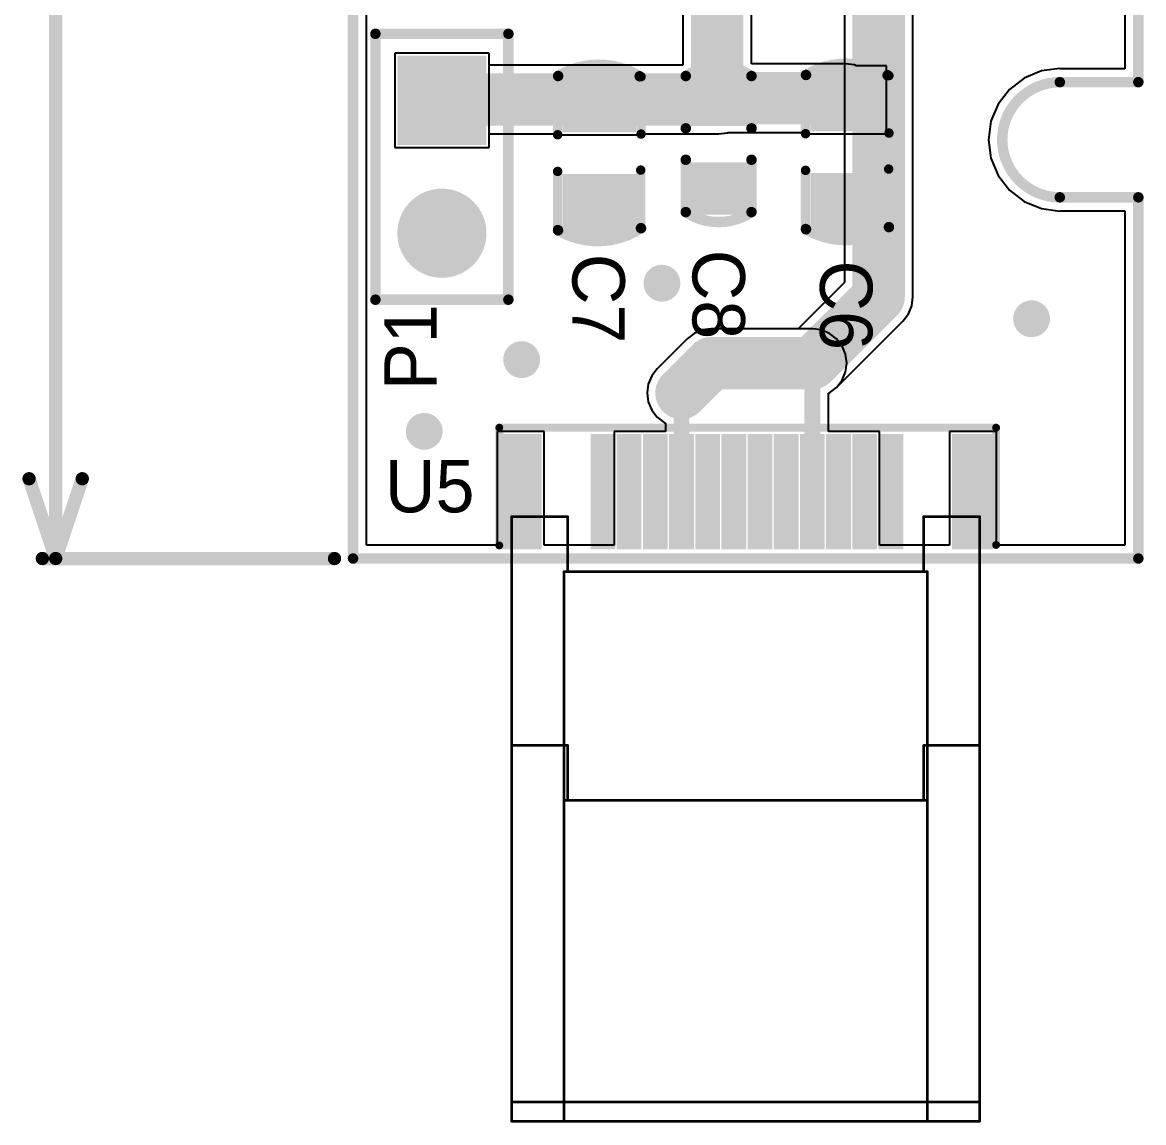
# Model space of a CAD drawing. Extents: x 10.58 to 11.54, y 9.91 to 15.27.
# Drawn here: x 10.578 to 11.421, y 9.914 to 10.742 of the extents above; entities that cross this region are included whole.
import ezdxf

# ---------------------------------------------------------------- set-up
doc = ezdxf.new("R2010")
doc.units = 0
doc.layers.get('0').update_dxf_attribs({"linetype": 'CONTINUOUS'})
for name, color, linetype in [('BOTTOMLAYER', 5, 'CONTINUOUS'), ('BOTTOMPASTE', 16, 'CONTINUOUS'), ('BOTTOMSOLDER', 6, 'CONTINUOUS'), ('KEEPOUTLAYER', 6, 'CONTINUOUS'), ('MULTILAYER', 9, 'CONTINUOUS'), ('TOPLAYER', 1, 'CONTINUOUS'), ('TOPOVERLAY', 2, 'CONTINUOUS'), ('TOPPASTE', 8, 'CONTINUOUS'), ('TOPSOLDER', 216, 'CONTINUOUS')]:
    doc.layers.add(name, color=color, linetype=linetype)

# ---------------------------------------------------------------- blocks, each defined once
blk = doc.blocks.new('USB______C_3')
at = {"layer": 'BOTTOMLAYER'}
for points in [[(-0.158268, 0.03937), (-0.18189, 0.03937), (-0.158268, -0.03937), (-0.18189, -0.03937)], [(-0.102953, 0.03937), (-0.113583, 0.03937), (-0.102953, -0.03937), (-0.113583, -0.03937)], [(-0.083268, 0.03937), (-0.093898, 0.03937), (-0.083268, -0.03937), (-0.093898, -0.03937)], [(-0.063583, 0.03937), (-0.074213, 0.03937), (-0.063583, -0.03937), (-0.074213, -0.03937)], [(-0.043898, 0.03937), (-0.054527, 0.03937), (-0.043898, -0.03937), (-0.054527, -0.03937)], [(-0.024213, 0.03937), (-0.034842, 0.03937), (-0.024213, -0.03937), (-0.034842, -0.03937)], [(-0.004528, 0.03937), (-0.015157, 0.03937), (-0.004528, -0.03937), (-0.015157, -0.03937)], [(0.015157, 0.03937), (0.004528, 0.03937), (0.015157, -0.03937), (0.004528, -0.03937)], [(0.034842, 0.03937), (0.024213, 0.03937), (0.034842, -0.03937), (0.024213, -0.03937)], [(0.054527, 0.03937), (0.043898, 0.03937), (0.054527, -0.03937), (0.043898, -0.03937)], [(0.074213, 0.03937), (0.063583, 0.03937), (0.074213, -0.03937), (0.063583, -0.03937)], [(0.093898, 0.03937), (0.083268, 0.03937), (0.093898, -0.03937), (0.083268, -0.03937)], [(0.113583, 0.03937), (0.102953, 0.03937), (0.113583, -0.03937), (0.102953, -0.03937)], [(0.18189, 0.03937), (0.158268, 0.03937), (0.18189, -0.03937), (0.158268, -0.03937)]]:
    blk.add_solid(points, dxfattribs=at)
at = {"layer": 'BOTTOMPASTE'}
for points in [[(-0.158268, 0.03937), (-0.18189, 0.03937), (-0.158268, -0.03937), (-0.18189, -0.03937)], [(-0.102953, 0.03937), (-0.113583, 0.03937), (-0.102953, -0.03937), (-0.113583, -0.03937)], [(-0.083268, 0.03937), (-0.093898, 0.03937), (-0.083268, -0.03937), (-0.093898, -0.03937)], [(-0.063583, 0.03937), (-0.074213, 0.03937), (-0.063583, -0.03937), (-0.074213, -0.03937)], [(-0.043898, 0.03937), (-0.054527, 0.03937), (-0.043898, -0.03937), (-0.054527, -0.03937)], [(-0.024213, 0.03937), (-0.034842, 0.03937), (-0.024213, -0.03937), (-0.034842, -0.03937)], [(-0.004528, 0.03937), (-0.015157, 0.03937), (-0.004528, -0.03937), (-0.015157, -0.03937)], [(0.015157, 0.03937), (0.004528, 0.03937), (0.015157, -0.03937), (0.004528, -0.03937)], [(0.034842, 0.03937), (0.024213, 0.03937), (0.034842, -0.03937), (0.024213, -0.03937)], [(0.054527, 0.03937), (0.043898, 0.03937), (0.054527, -0.03937), (0.043898, -0.03937)], [(0.074213, 0.03937), (0.063583, 0.03937), (0.074213, -0.03937), (0.063583, -0.03937)], [(0.093898, 0.03937), (0.083268, 0.03937), (0.093898, -0.03937), (0.083268, -0.03937)], [(0.113583, 0.03937), (0.102953, 0.03937), (0.113583, -0.03937), (0.102953, -0.03937)], [(0.18189, 0.03937), (0.158268, 0.03937), (0.18189, -0.03937), (0.158268, -0.03937)]]:
    blk.add_solid(points, dxfattribs=at)
at = {"layer": 'BOTTOMSOLDER'}
for points in [[(-0.154268, 0.04337), (-0.18589, 0.04337), (-0.154268, -0.04337), (-0.18589, -0.04337)], [(-0.098953, 0.04337), (-0.117583, 0.04337), (-0.098953, -0.04337), (-0.117583, -0.04337)], [(-0.079268, 0.04337), (-0.097898, 0.04337), (-0.079268, -0.04337), (-0.097898, -0.04337)], [(-0.059583, 0.04337), (-0.078213, 0.04337), (-0.059583, -0.04337), (-0.078213, -0.04337)], [(-0.039898, 0.04337), (-0.058528, 0.04337), (-0.039898, -0.04337), (-0.058528, -0.04337)], [(-0.020213, 0.04337), (-0.038842, 0.04337), (-0.020213, -0.04337), (-0.038842, -0.04337)], [(-0.000528, 0.04337), (-0.019157, 0.04337), (-0.000528, -0.04337), (-0.019157, -0.04337)], [(0.019157, 0.04337), (0.000528, 0.04337), (0.019157, -0.04337), (0.000528, -0.04337)], [(0.038843, 0.04337), (0.020213, 0.04337), (0.038843, -0.04337), (0.020213, -0.04337)], [(0.058528, 0.04337), (0.039898, 0.04337), (0.058528, -0.04337), (0.039898, -0.04337)], [(0.078213, 0.04337), (0.059583, 0.04337), (0.078213, -0.04337), (0.059583, -0.04337)], [(0.097898, 0.04337), (0.079268, 0.04337), (0.097898, -0.04337), (0.079268, -0.04337)], [(0.117583, 0.04337), (0.098953, 0.04337), (0.117583, -0.04337), (0.098953, -0.04337)], [(0.18589, 0.04337), (0.154268, 0.04337), (0.18589, -0.04337), (0.154268, -0.04337)]]:
    blk.add_solid(points, dxfattribs=at)
at = {"layer": 'TOPLAYER'}
for points in [[(-0.158268, 0.03937), (-0.18189, 0.03937), (-0.158268, -0.03937), (-0.18189, -0.03937)], [(-0.102953, 0.03937), (-0.113583, 0.03937), (-0.102953, -0.03937), (-0.113583, -0.03937)], [(-0.083268, 0.03937), (-0.093898, 0.03937), (-0.083268, -0.03937), (-0.093898, -0.03937)], [(-0.063583, 0.03937), (-0.074213, 0.03937), (-0.063583, -0.03937), (-0.074213, -0.03937)], [(-0.043898, 0.03937), (-0.054527, 0.03937), (-0.043898, -0.03937), (-0.054527, -0.03937)], [(-0.024213, 0.03937), (-0.034842, 0.03937), (-0.024213, -0.03937), (-0.034842, -0.03937)], [(-0.004528, 0.03937), (-0.015157, 0.03937), (-0.004528, -0.03937), (-0.015157, -0.03937)], [(0.015157, 0.03937), (0.004528, 0.03937), (0.015157, -0.03937), (0.004528, -0.03937)], [(0.034842, 0.03937), (0.024213, 0.03937), (0.034842, -0.03937), (0.024213, -0.03937)], [(0.054527, 0.03937), (0.043898, 0.03937), (0.054527, -0.03937), (0.043898, -0.03937)], [(0.074213, 0.03937), (0.063583, 0.03937), (0.074213, -0.03937), (0.063583, -0.03937)], [(0.093898, 0.03937), (0.083268, 0.03937), (0.093898, -0.03937), (0.083268, -0.03937)], [(0.113583, 0.03937), (0.102953, 0.03937), (0.113583, -0.03937), (0.102953, -0.03937)], [(0.18189, 0.03937), (0.158268, 0.03937), (0.18189, -0.03937), (0.158268, -0.03937)]]:
    blk.add_solid(points, dxfattribs=at)
at = {"layer": 'TOPOVERLAY', "const_width": 0.005906}
for points in [[(-0.186221, -0.040551), (-0.186221, 0.048031)], [(-0.186221, 0.048031), (0.187402, 0.048031)], [(0.187402, -0.040157), (0.187402, 0.048031)]]:
    blk.add_lwpolyline(points, dxfattribs=at)
at = {"layer": 'TOPOVERLAY', "const_width": 0.002953}
for points in [[(-0.187697, 0.048031, 1), (-0.184744, 0.048031, 1)], [(-0.187697, 0.048031, 1), (-0.184744, 0.048031, 1)], [(0.185925, 0.048031, 1), (0.188878, 0.048031, 1)], [(0.185925, 0.048031, 1), (0.188878, 0.048031, 1)], [(-0.187697, -0.040551, 1), (-0.184744, -0.040551, 1)], [(0.185925, -0.040157, 1), (0.188878, -0.040157, 1)]]:
    blk.add_lwpolyline(points, format="xyb", close=True, dxfattribs=at)
at = {"layer": 'TOPPASTE'}
for points in [[(-0.158268, 0.03937), (-0.18189, 0.03937), (-0.158268, -0.03937), (-0.18189, -0.03937)], [(-0.102953, 0.03937), (-0.113583, 0.03937), (-0.102953, -0.03937), (-0.113583, -0.03937)], [(-0.083268, 0.03937), (-0.093898, 0.03937), (-0.083268, -0.03937), (-0.093898, -0.03937)], [(-0.063583, 0.03937), (-0.074213, 0.03937), (-0.063583, -0.03937), (-0.074213, -0.03937)], [(-0.043898, 0.03937), (-0.054527, 0.03937), (-0.043898, -0.03937), (-0.054527, -0.03937)], [(-0.024213, 0.03937), (-0.034842, 0.03937), (-0.024213, -0.03937), (-0.034842, -0.03937)], [(-0.004528, 0.03937), (-0.015157, 0.03937), (-0.004528, -0.03937), (-0.015157, -0.03937)], [(0.015157, 0.03937), (0.004528, 0.03937), (0.015157, -0.03937), (0.004528, -0.03937)], [(0.034842, 0.03937), (0.024213, 0.03937), (0.034842, -0.03937), (0.024213, -0.03937)], [(0.054527, 0.03937), (0.043898, 0.03937), (0.054527, -0.03937), (0.043898, -0.03937)], [(0.074213, 0.03937), (0.063583, 0.03937), (0.074213, -0.03937), (0.063583, -0.03937)], [(0.093898, 0.03937), (0.083268, 0.03937), (0.093898, -0.03937), (0.083268, -0.03937)], [(0.113583, 0.03937), (0.102953, 0.03937), (0.113583, -0.03937), (0.102953, -0.03937)], [(0.18189, 0.03937), (0.158268, 0.03937), (0.18189, -0.03937), (0.158268, -0.03937)]]:
    blk.add_solid(points, dxfattribs=at)
at = {"layer": 'TOPSOLDER'}
for points in [[(-0.154268, 0.04337), (-0.18589, 0.04337), (-0.154268, -0.04337), (-0.18589, -0.04337)], [(-0.098953, 0.04337), (-0.117583, 0.04337), (-0.098953, -0.04337), (-0.117583, -0.04337)], [(-0.079268, 0.04337), (-0.097898, 0.04337), (-0.079268, -0.04337), (-0.097898, -0.04337)], [(-0.059583, 0.04337), (-0.078213, 0.04337), (-0.059583, -0.04337), (-0.078213, -0.04337)], [(-0.039898, 0.04337), (-0.058528, 0.04337), (-0.039898, -0.04337), (-0.058528, -0.04337)], [(-0.020213, 0.04337), (-0.038842, 0.04337), (-0.020213, -0.04337), (-0.038842, -0.04337)], [(-0.000528, 0.04337), (-0.019157, 0.04337), (-0.000528, -0.04337), (-0.019157, -0.04337)], [(0.019157, 0.04337), (0.000528, 0.04337), (0.019157, -0.04337), (0.000528, -0.04337)], [(0.038843, 0.04337), (0.020213, 0.04337), (0.038843, -0.04337), (0.020213, -0.04337)], [(0.058528, 0.04337), (0.039898, 0.04337), (0.058528, -0.04337), (0.039898, -0.04337)], [(0.078213, 0.04337), (0.059583, 0.04337), (0.078213, -0.04337), (0.059583, -0.04337)], [(0.097898, 0.04337), (0.079268, 0.04337), (0.097898, -0.04337), (0.079268, -0.04337)], [(0.117583, 0.04337), (0.098953, 0.04337), (0.117583, -0.04337), (0.098953, -0.04337)], [(0.18589, 0.04337), (0.154268, 0.04337), (0.18589, -0.04337), (0.154268, -0.04337)]]:
    blk.add_solid(points, dxfattribs=at)
blk = doc.blocks.new('HDR1X2_41')
at = {"layer": 'BOTTOMLAYER', "const_width": 0.029528}
blk.add_lwpolyline([(0.085236, 0, 1), (0.114764, 0, 1)], format="xyb", close=True, dxfattribs=at)
at = {"layer": 'BOTTOMLAYER'}
blk.add_solid([(-0.029528, -0.029528), (0.029528, -0.029528), (-0.029528, 0.029528), (0.029528, 0.029528)], dxfattribs=at)
at = {"layer": 'BOTTOMSOLDER', "const_width": 0.033528}
blk.add_lwpolyline([(0.083236, 0, 1), (0.116764, 0, 1)], format="xyb", close=True, dxfattribs=at)
at = {"layer": 'BOTTOMSOLDER'}
blk.add_solid([(-0.033528, -0.033528), (0.033528, -0.033528), (-0.033528, 0.033528), (0.033528, 0.033528)], dxfattribs=at)
at = {"layer": 'MULTILAYER', "const_width": 0.029528}
blk.add_lwpolyline([(0.085236, 0, 1), (0.114764, 0, 1)], format="xyb", close=True, dxfattribs=at)
at = {"layer": 'MULTILAYER'}
blk.add_solid([(-0.029528, -0.029528), (0.029528, -0.029528), (-0.029528, 0.029528), (0.029528, 0.029528)], dxfattribs=at)
at = {"layer": 'TOPLAYER', "const_width": 0.029528}
blk.add_lwpolyline([(0.085236, 0, 1), (0.114764, 0, 1)], format="xyb", close=True, dxfattribs=at)
at = {"layer": 'TOPLAYER'}
blk.add_solid([(-0.029528, -0.029528), (0.029528, -0.029528), (-0.029528, 0.029528), (0.029528, 0.029528)], dxfattribs=at)
at = {"layer": 'TOPOVERLAY', "const_width": 0.007874}
for points in [[(0.15, 0.05), (-0.05, 0.05)], [(-0.05, -0.05), (-0.05, 0.05)], [(0.15, -0.05), (0.15, 0.05)], [(0.15, -0.05), (-0.05, -0.05)]]:
    blk.add_lwpolyline(points, dxfattribs=at)
at = {"layer": 'TOPOVERLAY', "const_width": 0.003937}
for points in [[(-0.051969, 0.05, 1), (-0.048031, 0.05, 1)], [(-0.051969, 0.05, 1), (-0.048031, 0.05, 1)], [(0.148032, 0.05, 1), (0.151969, 0.05, 1)], [(0.148032, 0.05, 1), (0.151969, 0.05, 1)], [(-0.051969, -0.05, 1), (-0.048031, -0.05, 1)], [(-0.051969, -0.05, 1), (-0.048031, -0.05, 1)], [(0.148032, -0.05, 1), (0.151969, -0.05, 1)], [(0.148032, -0.05, 1), (0.151969, -0.05, 1)]]:
    blk.add_lwpolyline(points, format="xyb", close=True, dxfattribs=at)
at = {"layer": 'TOPSOLDER', "const_width": 0.033528}
blk.add_lwpolyline([(0.083236, 0, 1), (0.116764, 0, 1)], format="xyb", close=True, dxfattribs=at)
at = {"layer": 'TOPSOLDER'}
blk.add_solid([(-0.033528, -0.033528), (0.033528, -0.033528), (-0.033528, 0.033528), (0.033528, 0.033528)], dxfattribs=at)
blk = doc.blocks.new('C_0603_47')
at = {"layer": 'TOPLAYER'}
for points in [[(-0.017717, -0.019685), (-0.017717, 0.019685), (-0.049213, -0.019685), (-0.049213, 0.019685)], [(0.049213, -0.019685), (0.049213, 0.019685), (0.017717, -0.019685), (0.017717, 0.019685)]]:
    blk.add_solid(points, dxfattribs=at)
at = {"layer": 'TOPOVERLAY', "const_width": 0.007874}
for points in [[(-0.051181, -0.024708, -0.302775), (-0.051181, 0.024708)], [(0.051181, 0.024708, -0.302775), (0.051181, -0.024708)]]:
    blk.add_lwpolyline(points, format="xyb", dxfattribs=at)
at = {"layer": 'TOPOVERLAY', "const_width": 0.003937}
for points in [[(-0.05315, 0.024708, 1), (-0.049213, 0.024708, 1)], [(-0.05315, 0.024708, 1), (-0.049213, 0.024708, 1)], [(-0.01378, 0.024708, 1), (-0.009843, 0.024708, 1)], [(0.009843, 0.024708, 1), (0.01378, 0.024708, 1)], [(0.049213, 0.024708, 1), (0.05315, 0.024708, 1)], [(0.049213, 0.024708, 1), (0.05315, 0.024708, 1)], [(-0.05315, -0.024708, 1), (-0.049213, -0.024708, 1)], [(-0.05315, -0.024708, 1), (-0.049213, -0.024708, 1)], [(-0.01378, -0.024708, 1), (-0.009843, -0.024708, 1)], [(0.009843, -0.024708, 1), (0.01378, -0.024708, 1)], [(0.049213, -0.024708, 1), (0.05315, -0.024708, 1)], [(0.049213, -0.024708, 1), (0.05315, -0.024708, 1)]]:
    blk.add_lwpolyline(points, format="xyb", close=True, dxfattribs=at)
at = {"layer": 'TOPOVERLAY', "const_width": 0.007874}
for points in [[(-0.051181, 0.024708), (-0.011811, 0.024708)], [(0.011811, 0.024708), (0.051181, 0.024708)], [(-0.051181, -0.024708), (-0.011811, -0.024708)], [(0.011811, -0.024708), (0.051181, -0.024708)]]:
    blk.add_lwpolyline(points, dxfattribs=at)
at = {"layer": 'TOPPASTE'}
for points in [[(-0.017717, -0.019685), (-0.017717, 0.019685), (-0.049213, -0.019685), (-0.049213, 0.019685)], [(0.049213, -0.019685), (0.049213, 0.019685), (0.017717, -0.019685), (0.017717, 0.019685)]]:
    blk.add_solid(points, dxfattribs=at)
at = {"layer": 'TOPSOLDER'}
for points in [[(-0.013717, -0.023685), (-0.013717, 0.023685), (-0.053213, -0.023685), (-0.053213, 0.023685)], [(0.053213, -0.023685), (0.053213, 0.023685), (0.013717, -0.023685), (0.013717, 0.023685)]]:
    blk.add_solid(points, dxfattribs=at)
blk = doc.blocks.new('C_0805_48')
at = {"layer": 'TOPLAYER'}
for points in [[(-0.019685, -0.023622), (-0.019685, 0.023622), (-0.059055, -0.023622), (-0.059055, 0.023622)], [(0.059055, -0.023622), (0.059055, 0.023622), (0.019685, -0.023622), (0.019685, 0.023622)]]:
    blk.add_solid(points, dxfattribs=at)
at = {"layer": 'TOPOVERLAY', "const_width": 0.007874}
for points in [[(-0.056461, -0.03133, -0.285513), (-0.058073, 0.031043)], [(0.058, 0.031, -0.279994), (0.057775, -0.030364)]]:
    blk.add_lwpolyline(points, format="xyb", dxfattribs=at)
at = {"layer": 'TOPOVERLAY'}
for points, const_width in [([(-0.060042, 0.031043, 1), (-0.056105, 0.031043, 1)], 0.003937), ([(-0.059272, 0.031362, 1), (-0.055728, 0.031362, 1)], 0.003543), ([(-0.015551, 0.031362, 1), (-0.012008, 0.031362, 1)], 0.003543), ([(0.012008, 0.031362, 1), (0.015551, 0.031362, 1)], 0.003543), ([(0.056031, 0.031, 1), (0.059969, 0.031, 1)], 0.003937), ([(0.056228, 0.031362, 1), (0.059772, 0.031362, 1)], 0.003543), ([(-0.05843, -0.03133, 1), (-0.054493, -0.03133, 1)], 0.003937), ([(-0.058272, -0.031138, 1), (-0.054728, -0.031138, 1)], 0.003543), ([(-0.014551, -0.031138, 1), (-0.011008, -0.031138, 1)], 0.003543), ([(0.012508, -0.031362, 1), (0.016051, -0.031362, 1)], 0.003543), ([(0.055807, -0.030364, 1), (0.059743, -0.030364, 1)], 0.003937), ([(0.055728, -0.031362, 1), (0.059272, -0.031362, 1)], 0.003543)]:
    blk.add_lwpolyline(points, format="xyb", close=True, dxfattribs=dict(at, const_width=const_width))
at = {"layer": 'TOPOVERLAY', "const_width": 0.007087}
for points in [[(-0.0575, 0.031362), (-0.01378, 0.031362)], [(0.01378, 0.031362), (0.058, 0.031362)], [(-0.0565, -0.031138), (-0.012779, -0.031138)], [(0.01428, -0.031362), (0.0575, -0.031362)]]:
    blk.add_lwpolyline(points, dxfattribs=at)
at = {"layer": 'TOPPASTE'}
for points in [[(-0.019685, -0.023622), (-0.019685, 0.023622), (-0.059055, -0.023622), (-0.059055, 0.023622)], [(0.059055, -0.023622), (0.059055, 0.023622), (0.019685, -0.023622), (0.019685, 0.023622)]]:
    blk.add_solid(points, dxfattribs=at)
at = {"layer": 'TOPSOLDER'}
for points in [[(-0.015685, -0.027622), (-0.015685, 0.027622), (-0.063055, -0.027622), (-0.063055, 0.027622)], [(0.063055, -0.027622), (0.063055, 0.027622), (0.015685, -0.027622), (0.015685, 0.027622)]]:
    blk.add_solid(points, dxfattribs=at)
blk = doc.blocks.new('C_0805_49')
at = {"layer": 'TOPLAYER'}
for points in [[(-0.019685, -0.023622), (-0.019685, 0.023622), (-0.059055, -0.023622), (-0.059055, 0.023622)], [(0.059055, -0.023622), (0.059055, 0.023622), (0.019685, -0.023622), (0.019685, 0.023622)]]:
    blk.add_solid(points, dxfattribs=at)
at = {"layer": 'TOPOVERLAY', "const_width": 0.007874}
for points in [[(-0.056461, -0.03133, -0.285513), (-0.058073, 0.031043)], [(0.058, 0.031, -0.279994), (0.057775, -0.030364)]]:
    blk.add_lwpolyline(points, format="xyb", dxfattribs=at)
at = {"layer": 'TOPOVERLAY'}
for points, const_width in [([(-0.060042, 0.031043, 1), (-0.056105, 0.031043, 1)], 0.003937), ([(-0.059272, 0.031362, 1), (-0.055728, 0.031362, 1)], 0.003543), ([(-0.015551, 0.031362, 1), (-0.012008, 0.031362, 1)], 0.003543), ([(0.012008, 0.031362, 1), (0.015551, 0.031362, 1)], 0.003543), ([(0.056031, 0.031, 1), (0.059969, 0.031, 1)], 0.003937), ([(0.056228, 0.031362, 1), (0.059772, 0.031362, 1)], 0.003543), ([(-0.05843, -0.03133, 1), (-0.054493, -0.03133, 1)], 0.003937), ([(-0.058272, -0.031138, 1), (-0.054728, -0.031138, 1)], 0.003543), ([(-0.014551, -0.031138, 1), (-0.011008, -0.031138, 1)], 0.003543), ([(0.012508, -0.031362, 1), (0.016051, -0.031362, 1)], 0.003543), ([(0.055807, -0.030364, 1), (0.059743, -0.030364, 1)], 0.003937), ([(0.055728, -0.031362, 1), (0.059272, -0.031362, 1)], 0.003543)]:
    blk.add_lwpolyline(points, format="xyb", close=True, dxfattribs=dict(at, const_width=const_width))
at = {"layer": 'TOPOVERLAY', "const_width": 0.007087}
for points in [[(-0.0575, 0.031362), (-0.01378, 0.031362)], [(0.01378, 0.031362), (0.058, 0.031362)], [(-0.0565, -0.031138), (-0.012779, -0.031138)], [(0.01428, -0.031362), (0.0575, -0.031362)]]:
    blk.add_lwpolyline(points, dxfattribs=at)
at = {"layer": 'TOPPASTE'}
for points in [[(-0.019685, -0.023622), (-0.019685, 0.023622), (-0.059055, -0.023622), (-0.059055, 0.023622)], [(0.059055, -0.023622), (0.059055, 0.023622), (0.019685, -0.023622), (0.019685, 0.023622)]]:
    blk.add_solid(points, dxfattribs=at)
at = {"layer": 'TOPSOLDER'}
for points in [[(-0.015685, -0.027622), (-0.015685, 0.027622), (-0.063055, -0.027622), (-0.063055, 0.027622)], [(0.063055, -0.027622), (0.063055, 0.027622), (0.015685, -0.027622), (0.015685, 0.027622)]]:
    blk.add_solid(points, dxfattribs=at)

msp = doc.modelspace()

# ---------------------------------------------------------------- linework, layer by layer
at = {"layer": 'BOTTOMLAYER'}
for p, q in [((11.406985, 12.641469), (11.406985, 10.706622)), ((11.247556, 10.535172), (11.247556, 11.866668)), ((11.195933, 11.855976), (11.195933, 10.545863)), ((10.836504, 10.348354), (10.836504, 10.868171)), ((10.928729, 10.718412), (10.857864, 10.718412)), ((10.857864, 10.718412), (10.857864, 10.647545)), ((10.928729, 10.647545), (10.928729, 10.718412)), ((11.331161, 10.699705), (11.320059, 10.691186)), ((11.344091, 10.705061), (11.331161, 10.699705)), ((11.357966, 10.706888), (11.344091, 10.705061)), ((11.357966, 10.706622), (11.357966, 10.706888)), ((11.406985, 10.706622), (11.357966, 10.706622)), ((11.320059, 10.691186), (11.311539, 10.680083)), ((11.311539, 10.680083), (11.306184, 10.667154)), ((11.306184, 10.667154), (11.304357, 10.653279)), ((11.304357, 10.653279), (11.306184, 10.639404)), ((10.857864, 10.647545), (10.928729, 10.647545)), ((11.306184, 10.639404), (11.311539, 10.626475)), ((11.311539, 10.626475), (11.320059, 10.615373)), ((11.320059, 10.615373), (11.331161, 10.606853)), ((11.331161, 10.606853), (11.344091, 10.601498)), ((11.344091, 10.601498), (11.357966, 10.599671)), ((11.357966, 10.599671), (11.357966, 10.599937)), ((11.357966, 10.599937), (11.406985, 10.599937)), ((11.406985, 10.599937), (11.406985, 10.348354)), ((11.195933, 10.545863), (11.16118, 10.51111)), ((11.246676, 10.528491), (11.247556, 10.535172)), ((11.239996, 10.51692), (11.244098, 10.522266)), ((11.244098, 10.522266), (11.245921, 10.526668)), ((11.245921, 10.526668), (11.246676, 10.528491)), ((11.190123, 10.467047), (11.239996, 10.51692)), ((11.082982, 10.507652), (11.077636, 10.50355)), ((11.087383, 10.509475), (11.082982, 10.507652)), ((11.089207, 10.51023), (11.087383, 10.509475)), ((11.095887, 10.51111), (11.089207, 10.51023)), ((11.16118, 10.51111), (11.095887, 10.51111)), ((11.077636, 10.50355), (11.055195, 10.481109)), ((11.055195, 10.481109), (11.051093, 10.475763)), ((11.051093, 10.475763), (11.048514, 10.469538)), ((11.048514, 10.469538), (11.047635, 10.462857)), ((11.184777, 10.462945), (11.190123, 10.467047)), ((11.047635, 10.462857), (11.048514, 10.456177)), ((11.048514, 10.456177), (11.051093, 10.449952)), ((11.183914, 10.462587), (11.184777, 10.462945)), ((11.183914, 10.433976), (11.183914, 10.462587)), ((11.051093, 10.449952), (11.055195, 10.444606)), ((11.055195, 10.444606), (11.060541, 10.440504)), ((11.060541, 10.440504), (11.061404, 10.440147)), ((11.061404, 10.440147), (11.061404, 10.433976)), ((10.970297, 10.433976), (10.934864, 10.433976)), ((10.934864, 10.433976), (10.934864, 10.348354)), ((10.970297, 10.348354), (10.970297, 10.433976)), ((11.061404, 10.433976), (11.022856, 10.433976)), ((11.022856, 10.433976), (11.022856, 10.348354)), ((11.222462, 10.433976), (11.183914, 10.433976)), ((11.222462, 10.348354), (11.222462, 10.433976)), ((11.310454, 10.433976), (11.275021, 10.433976)), ((11.275021, 10.433976), (11.275021, 10.348354)), ((11.310454, 10.348354), (11.310454, 10.433976)), ((10.934864, 10.348354), (10.836504, 10.348354)), ((11.022856, 10.348354), (10.970297, 10.348354)), ((11.275021, 10.348354), (11.222462, 10.348354)), ((11.406985, 10.348354), (11.310454, 10.348354))]:
    msp.add_line(p, q, dxfattribs=at)
for points, const_width in [([(11.221745, 10.535172), (11.221745, 11.866668)], 0.03937), ([(11.171871, 10.485298), (11.221745, 10.535172)], 0.03937), ([(11.073446, 10.462857), (11.095887, 10.485298)], 0.03937), ([(11.095887, 10.485298), (11.171871, 10.485298)], 0.03937), ([(11.171871, 10.388701), (11.171871, 10.485298)], 0.011811), ([(11.073446, 10.388701), (11.073446, 10.462857)], 0.011811)]:
    msp.add_lwpolyline(points, dxfattribs=dict(at, const_width=const_width))
for points, const_width in [([(11.053831, 10.545408, 1), (11.063674, 10.545408, 1)], 0.009843), ([(11.211902, 10.535172, 1), (11.231587, 10.535172, 1)], 0.019685), ([(11.211902, 10.535172, 1), (11.231587, 10.535172, 1)], 0.019685), ([(11.331784, 10.518636, 1), (11.341627, 10.518636, 1)], 0.009843), ([(10.94832, 10.487927, 1), (10.958162, 10.487927, 1)], 0.009843), ([(11.086045, 10.485298, 1), (11.10573, 10.485298, 1)], 0.019685), ([(11.086045, 10.485298, 1), (11.10573, 10.485298, 1)], 0.019685), ([(11.162029, 10.485298, 1), (11.181714, 10.485298, 1)], 0.019685), ([(11.162029, 10.485298, 1), (11.181714, 10.485298, 1)], 0.019685), ([(11.163997, 10.485298, 1), (11.179745, 10.485298, 1)], 0.015748), ([(11.168919, 10.485298, 1), (11.174824, 10.485298, 1)], 0.005906), ([(11.063604, 10.462857, 1), (11.083289, 10.462857, 1)], 0.019685), ([(11.070493, 10.462857, 1), (11.076399, 10.462857, 1)], 0.005906), ([(10.875091, 10.43399, 1), (10.884934, 10.43399, 1)], 0.009843), ([(11.070493, 10.388701, 1), (11.076399, 10.388701, 1)], 0.005906), ([(11.168919, 10.388701, 1), (11.174824, 10.388701, 1)], 0.005906)]:
    msp.add_lwpolyline(points, format="xyb", close=True, dxfattribs=dict(at, const_width=const_width))
at = {"layer": 'BOTTOMSOLDER'}
for points, const_width in [([(11.051831, 10.545408, 1), (11.065674, 10.545408, 1)], 0.013843), ([(11.329784, 10.518636, 1), (11.343626, 10.518636, 1)], 0.013843), ([(10.946319, 10.487927, 1), (10.960162, 10.487927, 1)], 0.013843), ([(11.161997, 10.485298, 1), (11.181745, 10.485298, 1)], 0.019748), ([(10.873091, 10.43399, 1), (10.886933, 10.43399, 1)], 0.013843)]:
    msp.add_lwpolyline(points, format="xyb", close=True, dxfattribs=dict(at, const_width=const_width))
at = {"layer": 'KEEPOUTLAYER'}
for points, const_width in [([(10.826469, 10.338318), (10.826469, 12.641469)], 0.007874), ([(11.417021, 10.696586), (11.417021, 12.641469)], 0.007874), ([(10.602847, 10.338318), (10.602847, 12.473279)], 0.01), ([(11.357966, 10.696586), (11.417021, 10.696586)], 0.007874), ([(11.357966, 10.609972), (11.417021, 10.609972)], 0.007874), ([(11.417021, 10.338318), (11.417021, 10.609972)], 0.007874), ([(10.582847, 10.398319), (10.602847, 10.338318)], 0.01), ([(10.602847, 10.338318), (10.622847, 10.398319)], 0.01), ([(10.592847, 10.338318), (10.812532, 10.338318)], 0.01), ([(10.826469, 10.338318), (11.41702, 10.338318)], 0.007874)]:
    msp.add_lwpolyline(points, dxfattribs=dict(at, const_width=const_width))
at = {"layer": 'KEEPOUTLAYER', "const_width": 0.007874}
msp.add_lwpolyline([(11.357966, 10.609972, -1), (11.357966, 10.696586)], format="xyb", dxfattribs=at)
at = {"layer": 'KEEPOUTLAYER'}
for points, const_width in [([(11.355997, 10.696586, 1), (11.359934, 10.696586, 1)], 0.003937), ([(11.355997, 10.696586, 1), (11.359934, 10.696586, 1)], 0.003937), ([(11.415052, 10.696586, 1), (11.418989, 10.696586, 1)], 0.003937), ([(11.415052, 10.696586, 1), (11.418989, 10.696586, 1)], 0.003937), ([(11.355997, 10.609972, 1), (11.359934, 10.609972, 1)], 0.003937), ([(11.355997, 10.609972, 1), (11.359934, 10.609972, 1)], 0.003937), ([(11.415052, 10.609972, 1), (11.418989, 10.609972, 1)], 0.003937), ([(11.415052, 10.609972, 1), (11.418989, 10.609972, 1)], 0.003937), ([(10.580347, 10.398319, 1), (10.585347, 10.398319, 1)], 0.005), ([(10.620347, 10.398319, 1), (10.625347, 10.398319, 1)], 0.005), ([(10.590347, 10.338318, 1), (10.595347, 10.338318, 1)], 0.005), ([(10.600347, 10.338318, 1), (10.605347, 10.338318, 1)], 0.005), ([(10.600347, 10.338318, 1), (10.605347, 10.338318, 1)], 0.005), ([(10.600347, 10.338318, 1), (10.605347, 10.338318, 1)], 0.005), ([(10.810032, 10.338318, 1), (10.815032, 10.338318, 1)], 0.005), ([(10.824501, 10.338318, 1), (10.828438, 10.338318, 1)], 0.003937), ([(10.824501, 10.338318, 1), (10.828438, 10.338318, 1)], 0.003937), ([(11.415052, 10.338318, 1), (11.418989, 10.338318, 1)], 0.003937), ([(11.415052, 10.338318, 1), (11.418989, 10.338318, 1)], 0.003937)]:
    msp.add_lwpolyline(points, format="xyb", close=True, dxfattribs=dict(at, const_width=const_width))
at = {"layer": 'MULTILAYER'}
for points, const_width in [([(11.053831, 10.545408, 1), (11.063674, 10.545408, 1)], 0.009843), ([(11.331784, 10.518636, 1), (11.341627, 10.518636, 1)], 0.009843), ([(10.94832, 10.487927, 1), (10.958162, 10.487927, 1)], 0.009843), ([(11.163997, 10.485298, 1), (11.179745, 10.485298, 1)], 0.015748), ([(10.875091, 10.43399, 1), (10.884934, 10.43399, 1)], 0.009843)]:
    msp.add_lwpolyline(points, format="xyb", close=True, dxfattribs=dict(at, const_width=const_width))
at = {"layer": 'TOPLAYER'}
for p, q in [((10.836504, 10.348354), (10.836504, 12.641469)), ((11.406985, 12.641469), (11.406985, 10.706622)), ((11.074484, 10.822561), (11.074484, 10.709306)), ((11.126106, 10.710403), (11.126106, 10.822561)), ((10.928729, 10.718412), (10.857864, 10.718412)), ((10.857864, 10.718412), (10.857864, 10.647545)), ((10.928729, 10.709306), (10.928729, 10.718412)), ((11.074484, 10.709306), (10.928729, 10.709306)), ((11.196911, 10.710403), (11.126106, 10.710403)), ((11.203591, 10.709523), (11.196911, 10.710403)), ((11.204909, 10.708978), (11.203591, 10.709523)), ((11.227643, 10.708978), (11.204909, 10.708978)), ((11.227643, 10.657797), (11.227643, 10.708978)), ((11.331161, 10.699705), (11.320059, 10.691186)), ((11.344091, 10.705061), (11.331161, 10.699705)), ((11.357966, 10.706888), (11.344091, 10.705061)), ((11.357966, 10.706622), (11.357966, 10.706888)), ((11.406985, 10.706622), (11.357966, 10.706622)), ((11.320059, 10.691186), (11.311539, 10.680083)), ((11.311539, 10.680083), (11.306184, 10.667154)), ((11.306184, 10.667154), (11.304357, 10.653279)), ((10.928729, 10.647545), (10.928729, 10.657683)), ((10.928729, 10.657683), (10.982159, 10.657683)), ((10.982159, 10.657683), (10.982159, 10.657018)), ((10.982159, 10.657018), (11.041214, 10.657018)), ((11.041214, 10.657018), (11.041214, 10.657683)), ((11.041214, 10.657683), (11.101392, 10.657683)), ((11.101392, 10.657683), (11.108073, 10.658563)), ((11.108073, 10.658563), (11.108599, 10.65878)), ((11.108599, 10.65878), (11.168588, 10.65878)), ((11.168588, 10.65878), (11.168588, 10.657797)), ((11.168588, 10.657797), (11.227643, 10.657797)), ((11.304357, 10.653279), (11.306184, 10.639404)), ((10.857864, 10.647545), (10.928729, 10.647545)), ((11.306184, 10.639404), (11.311539, 10.626475)), ((11.311539, 10.626475), (11.320059, 10.615373)), ((11.320059, 10.615373), (11.331161, 10.606853)), ((11.331161, 10.606853), (11.344091, 10.601498)), ((11.344091, 10.601498), (11.357966, 10.599671)), ((11.357966, 10.599671), (11.357966, 10.599937)), ((11.357966, 10.599937), (11.406985, 10.599937)), ((11.406985, 10.599937), (11.406985, 10.348354)), ((11.082982, 10.507652), (11.077636, 10.50355)), ((11.086628, 10.509162), (11.082982, 10.507652)), ((11.089207, 10.51023), (11.086628, 10.509162)), ((11.095887, 10.51111), (11.089207, 10.51023)), ((11.171871, 10.51111), (11.095887, 10.51111)), ((11.178552, 10.51023), (11.171871, 10.51111)), ((11.184777, 10.507651), (11.178552, 10.51023)), ((11.190123, 10.50355), (11.184777, 10.507651)), ((11.077636, 10.50355), (11.055195, 10.481108)), ((11.194225, 10.498204), (11.190123, 10.50355)), ((11.196803, 10.491979), (11.194225, 10.498204)), ((11.197683, 10.485298), (11.196803, 10.491979)), ((11.055195, 10.481108), (11.051093, 10.475763)), ((11.196803, 10.478618), (11.197683, 10.485298)), ((11.051093, 10.475763), (11.048514, 10.469538)), ((11.190123, 10.467047), (11.194225, 10.472393)), ((11.194225, 10.472393), (11.196803, 10.478618)), ((11.048514, 10.469538), (11.047635, 10.462857)), ((11.184777, 10.462945), (11.190123, 10.467047)), ((11.047635, 10.462857), (11.048514, 10.456177)), ((11.048514, 10.456177), (11.051093, 10.449952)), ((11.183914, 10.462587), (11.184777, 10.462945)), ((11.183914, 10.433976), (11.183914, 10.462587)), ((11.051093, 10.449952), (11.055195, 10.444606)), ((11.055195, 10.444606), (11.060541, 10.440504)), ((11.060541, 10.440504), (11.061404, 10.440146)), ((11.061404, 10.440146), (11.061404, 10.433976)), ((10.970297, 10.433976), (10.934864, 10.433976)), ((10.934864, 10.433976), (10.934864, 10.348354)), ((10.970297, 10.348354), (10.970297, 10.433976)), ((11.061404, 10.433976), (11.022856, 10.433976)), ((11.022856, 10.433976), (11.022856, 10.348354)), ((11.222462, 10.433976), (11.183914, 10.433976)), ((11.222462, 10.348354), (11.222462, 10.433976)), ((11.310454, 10.433976), (11.275021, 10.433976)), ((11.275021, 10.433976), (11.275021, 10.348354)), ((11.310454, 10.348354), (11.310454, 10.433976)), ((10.934864, 10.348354), (10.836504, 10.348354)), ((11.022856, 10.348354), (10.970297, 10.348354)), ((11.275021, 10.348354), (11.222462, 10.348354)), ((11.406985, 10.348354), (11.310454, 10.348354))]:
    msp.add_line(p, q, dxfattribs=at)
for points, const_width in [([(11.100295, 10.684592), (11.100295, 10.939451)], 0.03937), ([(10.893812, 10.683494), (11.101392, 10.683494)], 0.03937), ([(11.100295, 10.684592), (11.196911, 10.684592)], 0.03937), ([(11.073446, 10.462857), (11.095887, 10.485298)], 0.03937), ([(11.095887, 10.485298), (11.171871, 10.485298)], 0.03937), ([(11.171871, 10.388701), (11.171871, 10.485298)], 0.011811), ([(11.073446, 10.388701), (11.073446, 10.462857)], 0.011811)]:
    msp.add_lwpolyline(points, dxfattribs=dict(at, const_width=const_width))
for points, const_width in [([(10.88397, 10.683494, 1), (10.903655, 10.683494, 1)], 0.019685), ([(11.090453, 10.684592, 1), (11.110138, 10.684592, 1)], 0.019685), ([(11.090453, 10.684592, 1), (11.110138, 10.684592, 1)], 0.019685), ([(11.09155, 10.683494, 1), (11.111235, 10.683494, 1)], 0.019685), ([(11.187068, 10.684592, 1), (11.206753, 10.684592, 1)], 0.019685), ([(11.053831, 10.545408, 1), (11.063674, 10.545408, 1)], 0.009843), ([(11.331784, 10.518636, 1), (11.341627, 10.518636, 1)], 0.009843), ([(10.94832, 10.487927, 1), (10.958162, 10.487927, 1)], 0.009843), ([(11.086045, 10.485298, 1), (11.10573, 10.485298, 1)], 0.019685), ([(11.086045, 10.485298, 1), (11.10573, 10.485298, 1)], 0.019685), ([(11.162029, 10.485298, 1), (11.181714, 10.485298, 1)], 0.019685), ([(11.163997, 10.485298, 1), (11.179745, 10.485298, 1)], 0.015748), ([(11.168919, 10.485298, 1), (11.174824, 10.485298, 1)], 0.005906), ([(11.063604, 10.462857, 1), (11.083289, 10.462857, 1)], 0.019685), ([(11.070493, 10.462857, 1), (11.076399, 10.462857, 1)], 0.005906), ([(10.875091, 10.43399, 1), (10.884934, 10.43399, 1)], 0.009843), ([(11.070493, 10.388701, 1), (11.076399, 10.388701, 1)], 0.005906), ([(11.168919, 10.388701, 1), (11.174824, 10.388701, 1)], 0.005906)]:
    msp.add_lwpolyline(points, format="xyb", close=True, dxfattribs=dict(at, const_width=const_width))
at = {"layer": 'TOPOVERLAY', "const_width": 0.001969}
for points in [[(10.945761, 9.91509), (10.945761, 10.369815)], [(10.945768, 10.369815), (10.987887, 10.369815)], [(10.987887, 10.328476), (10.987887, 10.369815)], [(11.255603, 10.369815), (11.297722, 10.369815)], [(11.255603, 10.328476), (11.255603, 10.369815)], [(11.297729, 9.91509), (11.297729, 10.369815)], [(10.985131, 9.91509), (10.985131, 10.328476)], [(10.985131, 10.328476), (11.258359, 10.328476)], [(11.258359, 9.91509), (11.258359, 10.328476)], [(10.945768, 10.197767), (10.987887, 10.197767)], [(10.987887, 10.156429), (10.987887, 10.197767)], [(11.255603, 10.197767), (11.297722, 10.197767)], [(11.255603, 10.156429), (11.255603, 10.197767)], [(10.985131, 10.156429), (11.258359, 10.156429)], [(10.945761, 9.929657), (11.297729, 9.929657)], [(10.945761, 9.91509), (11.297729, 9.91509)]]:
    msp.add_lwpolyline(points, dxfattribs=at)
at = {"layer": 'TOPOVERLAY', "const_width": 0.000984}
for points in [[(10.945268, 10.369815, 1), (10.946253, 10.369815, 1)], [(10.945275, 10.369815, 1), (10.94626, 10.369815, 1)], [(10.987394, 10.369815, 1), (10.988379, 10.369815, 1)], [(10.987394, 10.369815, 1), (10.988379, 10.369815, 1)], [(11.255111, 10.369815, 1), (11.256095, 10.369815, 1)], [(11.255111, 10.369815, 1), (11.256095, 10.369815, 1)], [(11.29723, 10.369815, 1), (11.298214, 10.369815, 1)], [(11.297237, 10.369815, 1), (11.298221, 10.369815, 1)], [(10.984639, 10.328476, 1), (10.985623, 10.328476, 1)], [(10.984639, 10.328476, 1), (10.985623, 10.328476, 1)], [(10.987394, 10.328476, 1), (10.988379, 10.328476, 1)], [(11.255111, 10.328476, 1), (11.256095, 10.328476, 1)], [(11.257867, 10.328476, 1), (11.258851, 10.328476, 1)], [(11.257867, 10.328476, 1), (11.258851, 10.328476, 1)], [(10.945275, 10.197767, 1), (10.94626, 10.197767, 1)], [(10.987394, 10.197767, 1), (10.988379, 10.197767, 1)], [(10.987394, 10.197767, 1), (10.988379, 10.197767, 1)], [(11.255111, 10.197767, 1), (11.256095, 10.197767, 1)], [(11.255111, 10.197767, 1), (11.256095, 10.197767, 1)], [(11.29723, 10.197767, 1), (11.298214, 10.197767, 1)], [(10.984639, 10.156429, 1), (10.985623, 10.156429, 1)], [(10.987394, 10.156429, 1), (10.988379, 10.156429, 1)], [(11.255111, 10.156429, 1), (11.256095, 10.156429, 1)], [(11.257867, 10.156429, 1), (11.258851, 10.156429, 1)], [(10.945268, 9.929657, 1), (10.946253, 9.929657, 1)], [(11.297237, 9.929657, 1), (11.298221, 9.929657, 1)], [(10.945268, 9.91509, 1), (10.946253, 9.91509, 1)], [(10.945268, 9.91509, 1), (10.946253, 9.91509, 1)], [(10.984639, 9.91509, 1), (10.985623, 9.91509, 1)], [(11.257867, 9.91509, 1), (11.258851, 9.91509, 1)], [(11.297237, 9.91509, 1), (11.298221, 9.91509, 1)], [(11.297237, 9.91509, 1), (11.298221, 9.91509, 1)]]:
    msp.add_lwpolyline(points, format="xyb", close=True, dxfattribs=at)
at = {"layer": 'TOPSOLDER'}
for points, const_width in [([(11.051831, 10.545408, 1), (11.065674, 10.545408, 1)], 0.013843), ([(11.329784, 10.518636, 1), (11.343626, 10.518636, 1)], 0.013843), ([(10.946319, 10.487927, 1), (10.960162, 10.487927, 1)], 0.013843), ([(11.161997, 10.485298, 1), (11.181745, 10.485298, 1)], 0.019748), ([(10.873091, 10.43399, 1), (10.886933, 10.43399, 1)], 0.013843)]:
    msp.add_lwpolyline(points, format="xyb", close=True, dxfattribs=dict(at, const_width=const_width))

# ---------------------------------------------------------------- block references
for name, p, rotation in [('HDR1X2_41', (10.893296, 10.682979), 270), ('C_0805_48', (11.011686, 10.643238), 90), ('C_0603_47', (11.101392, 10.65003), 90), ('C_0805_49', (11.198115, 10.644017), 90), ('USB______C_3', (11.122659, 10.388701), 360)]:
    msp.add_blockref(name, p, dxfattribs=dict(rotation=rotation))

# ---------------------------------------------------------------- texts
at = {"layer": 'TOPOVERLAY'}
for s, rotation, p in [('C7', 270, (10.991463, 10.567501)), ('C8', 270, (11.081783, 10.570555)), ('C6', 270, (11.177647, 10.562455)), ('P1', 90, (10.889461, 10.465093))]:
    msp.add_text(s, height=0.03937, rotation=rotation, dxfattribs=at).set_placement(p)
msp.add_text('U5', height=0.03937, dxfattribs=at).set_placement((10.85051, 10.373048))

doc.saveas('drawing.dxf')
